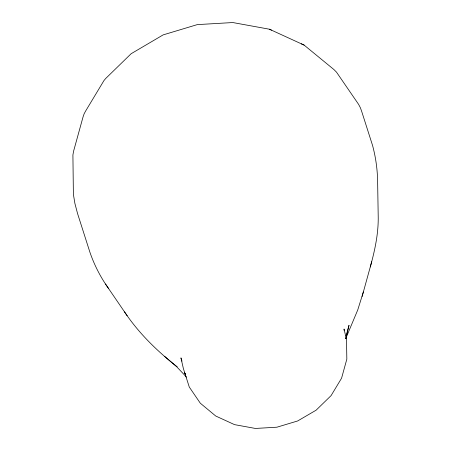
<?xml version="1.0" encoding="UTF-8"?>
<svg xmlns="http://www.w3.org/2000/svg" width="451" height="451" viewBox="0 0 451 451"><rect width="100%" height="100%" fill="white"/><g stroke="black" fill="none" stroke-linecap="round" stroke-linejoin="round"><path stroke-width="0.68" d="M345.889 338.695L349.018 325.278L346.064 335.978M370.282 266.941C374.854 250.418 378.558 233.426 378.203 216.192L377.628 181.409C377.425 169.266 375.722 157.145 372.549 145.419L361.787 111.718L360.462 107.93L358.618 104.39L336.469 72.115L333.898 69.533L304.115 45.094L269.456 29.219L232.806 22.55L197.301 24.613L163.144 34.89L131.145 53.714L105.726 78.468L103.972 80.543L85.786 110.766L84.145 113.765L83.029 116.995L73.592 151.175L72.91 154.992L73.383 194.274L74.894 203.412L77.538 213.498L89.85 252.041C93.695 263.316 98.966 274.09 105.511 284.045L127.176 315.762C140.977 335.352 158.391 352.084 177.209 366.81M345.658 338.752L357.739 309.955L363.371 291.932M362.119 296.504L371.703 261.755M269.456 29.219L271.502 30.155M301.33 43.826L304.115 45.094M164.525 356.29L176.769 366.832L186.477 377.087M105.511 284.045L108.409 288.279M124.527 311.9L127.176 315.762M185.739 374.595L184.577 372.892L185.694 374.589M181.984 361.166L180.936 357.885L183.399 368.636L189.279 387.037L200.312 403.205L215.753 416.031L234.548 424.639L255.413 428.45L276.931 427.198L297.632 420.975L316.106 410.196L331.096 395.6L341.576 378.186L346.836 359.137L346.515 339.75L344.051 328.993L344.074 330.38"/></g></svg>
